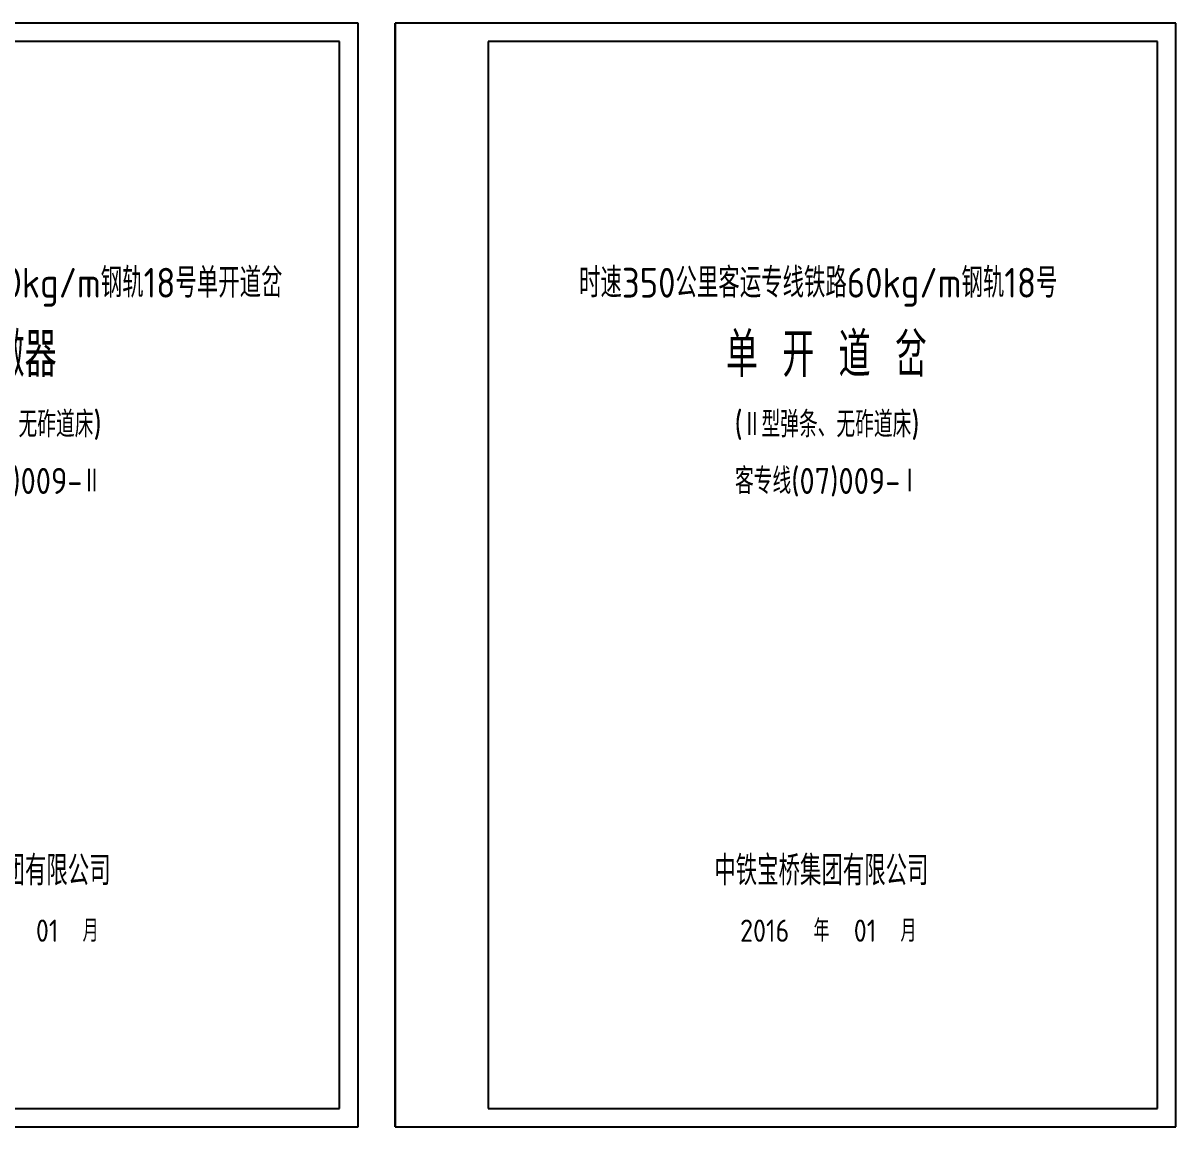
# Model space of a CAD drawing. Header units: millimetres. Extents: x 88099 to 263099, y -144739 to -10699.
# Drawn here: x 122087 to 153099, y -70599 to -40899 of the extents above; entities that cross this region are included whole.
import ezdxf
from ezdxf.enums import TextEntityAlignment as Align

# ---------------------------------------------------------------- set-up
doc = ezdxf.new("R2010")
doc.units = ezdxf.units.MM
doc.layers.add('粗实线层', color=1, linetype='Continuous')
doc.layers.add('细实线层', color=7, linetype='Continuous')
doc.styles.get("Standard").update_dxf_attribs({"font": 'gbenor.shx', "bigfont": 'gbcbig.shx'})

msp = doc.modelspace()

# ---------------------------------------------------------------- linework, layer by layer
at = {"layer": '粗实线层'}
for p, q in [((130598.58, -41399.02), (112598.58, -41399.02)), ((130598.58, -70099.02), (130598.58, -41399.02)), ((152598.58, -41399.02), (134598.58, -41399.02)), ((134598.58, -41399.02), (134598.58, -70099.02)), ((152598.58, -70099.02), (152598.58, -41399.02)), ((112598.58, -70099.02), (130598.58, -70099.02)), ((134598.58, -70099.02), (152598.58, -70099.02))]:
    msp.add_line(p, q, dxfattribs=at)
at = {"layer": '细实线层'}
for p, q in [((131098.58, -40899.02), (110098.58, -40899.02)), ((131098.58, -70599.02), (131098.58, -40899.02)), ((153098.58, -40899.02), (132098.58, -40899.02)), ((132098.58, -40899.02), (132098.58, -70599.02)), ((132098.58, -70599.02), (132098.58, -40899.02)), ((153098.58, -70599.02), (153098.58, -40899.02)), ((110098.58, -70599.02), (131098.58, -70599.02)), ((132098.58, -70599.02), (153098.58, -70599.02))]:
    msp.add_line(p, q, dxfattribs=at)

# ---------------------------------------------------------------- texts
at = {"layer": '粗实线层'}
for s, p in [('转辙器', (121696.91, -50420.91)), ('单 开 道 岔', (143696.91, -50420.91))]:
    msp.add_text(s, height=1200, dxfattribs=at).set_placement(p, align=Align.CENTER)
for p in [(118681.68, -64100.54), (140681.68, -64100.54)]:
    msp.add_text('中铁宝桥集团有限公司', height=800, dxfattribs=at).set_placement(p)
at = {"layer": '细实线层'}
for s, height, p in [('时速350公里客运专线铁路60kg/m钢轨18号单开道岔', 800, (121478.54, -48286.14)), ('时速350公里客运专线铁路60kg/m钢轨18号', 800, (143478.54, -48286.14)), ('(Ⅱ型弹条、无砟道床)', 700, (121712.98, -52046.09)), ('(Ⅱ型弹条、无砟道床)', 700, (143712.98, -52046.09)), ('客专线(07)009-Ⅱ', 700, (121712.98, -53568.51)), ('客专线(07)009-Ⅰ', 700, (143712.98, -53568.51))]:
    msp.add_text(s, height=height, dxfattribs=at).set_placement(p, align=Align.CENTER)
for p in [(119373.24, -65618.03), (141373.24, -65618.03)]:
    msp.add_text('2016  年  01  月', height=600, dxfattribs=at).set_placement(p)

doc.saveas('drawing.dxf')
